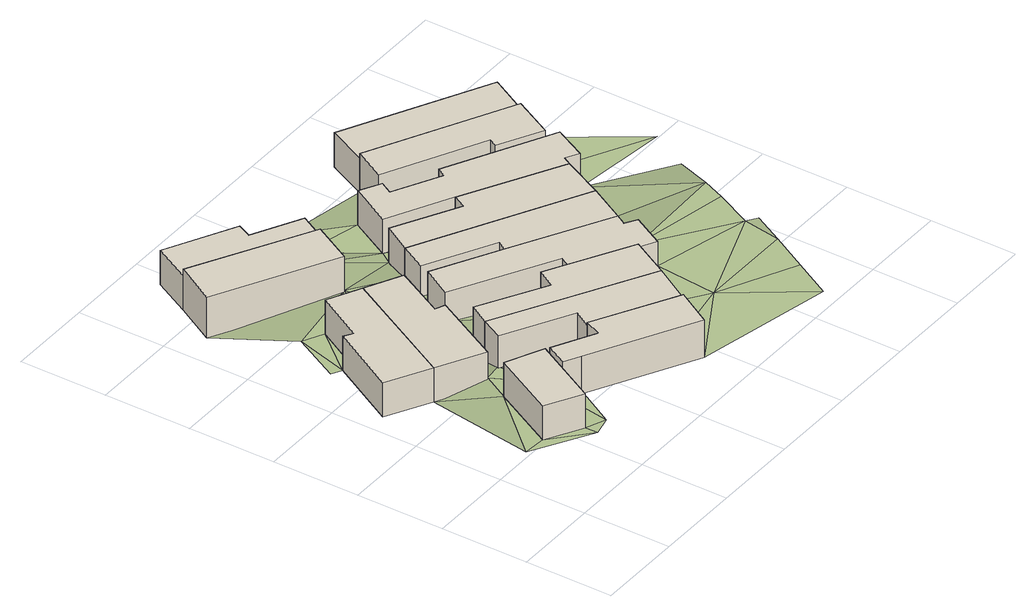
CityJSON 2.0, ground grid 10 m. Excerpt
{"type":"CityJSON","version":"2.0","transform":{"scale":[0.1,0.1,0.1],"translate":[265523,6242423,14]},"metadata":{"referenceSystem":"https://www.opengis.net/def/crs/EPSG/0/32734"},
"CityObjects":{
"building1":{"type":"Building","attributes":{"address":"Salt River Cape Town","building":"house","building:levels":"1","footprint":{"type":"Polygon"},"plus_code":"C3XJX5X3+XQV","ground_height":17.06,"building_height":4.1,"roof_height":21.16},"geometry":[{"type":"Solid","lod":"1","boundaries":[[[[0,1,2,3]],[[1,4,5,2]],[[4,6,7,5]],[[6,0,3,7]],[[3,2,5,7]],[[6,4,1,0]]]]}]},
"building2":{"type":"Building","attributes":{"address":"33 Dryden Street Salt River Cape Town","building":"house","building:levels":"1","footprint":{"type":"Polygon"},"plus_code":"C3XCXPX8+XHR","ground_height":16.15,"building_height":4.1,"roof_height":20.25},"geometry":[{"type":"Solid","lod":"1","boundaries":[[[[8,9,10,11]],[[9,12,13,10]],[[12,14,15,13]],[[14,16,17,15]],[[16,18,19,17]],[[18,8,11,19]],[[11,10,13,15,17,19]],[[18,16,14,12,9,8]]]]}]},
"building3":{"type":"Building","attributes":{"address":"35 Dryden Street Salt River Cape Town","building":"house","building:levels":"1","footprint":{"type":"Polygon"},"plus_code":"C3XPX9X9+XFR","ground_height":16.15,"building_height":4.1,"roof_height":20.25},"geometry":[{"type":"Solid","lod":"1","boundaries":[[[[9,20,21,10]],[[20,22,23,21]],[[22,24,25,23]],[[24,26,27,25]],[[26,12,13,27]],[[12,9,10,13]],[[10,21,23,25,27,13]],[[12,26,24,22,20,9]]]]}]},
"building4":{"type":"Building","attributes":{"address":"Kingsley Road Salt River Cape Town","building":"house","building:levels":"1","footprint":{"type":"Polygon"},"plus_code":"C4X6X7X9+XVV","ground_height":17.06,"building_height":4.1,"roof_height":21.16},"geometry":[{"type":"Solid","lod":"1","boundaries":[[[[28,29,30,31]],[[29,32,33,34,30]],[[32,35,36,37,34,33]],[[35,38,39,37,36]],[[38,40,41,39]],[[40,42,43,41]],[[42,28,31,43]],[[31,30,34,37,39,41,43]],[[42,40,38,35,32,29,28]]]]}]},
"building5":{"type":"Building","attributes":{"address":"73 Goldsmith Road Salt River Cape Town","building":"house","building:levels":"1","footprint":{"type":"Polygon"},"plus_code":"C3XMXPXJ+XCV","ground_height":16.15,"building_height":4.1,"roof_height":20.25},"geometry":[{"type":"Solid","lod":"1","boundaries":[[[[44,45,46,47,48,49]],[[45,50,51,47,46]],[[50,52,53,51]],[[52,44,49,48,53]],[[48,47,51,53]],[[52,50,45,44]]]]}]},
"building6":{"type":"Building","attributes":{"address":"Kingsley Road Salt River Cape Town","building":"house","building:levels":"1","footprint":{"type":"Polygon"},"plus_code":"C4X8XVX3+X7R","ground_height":16.66,"building_height":4.1,"roof_height":20.76},"geometry":[{"type":"Solid","lod":"1","boundaries":[[[[54,55,56,57]],[[55,58,59,56]],[[58,60,61,59]],[[60,62,63,61]],[[62,64,33,63]],[[64,54,57,33]],[[57,56,59,61,63,33]],[[64,62,60,58,55,54]]]]}]},
"building7":{"type":"Building","attributes":{"address":"71 Goldsmith Road Salt River Cape Town","building":"house","building:levels":"1","footprint":{"type":"Polygon"},"plus_code":"C3XVX3X3+XQR","ground_height":15.33,"building_height":4.1,"roof_height":19.43},"geometry":[{"type":"Solid","lod":"1","boundaries":[[[[65,44,49,66]],[[44,52,67,49]],[[52,68,69,67]],[[68,70,71,69]],[[70,72,73,71]],[[72,65,66,73]],[[66,49,67,69,71,73]],[[72,70,68,52,44,65]]]]}]},
"building8":{"type":"Building","attributes":{"address":"Kingsley Road Salt River Cape Town","building":"house","building:levels":"1","footprint":{"type":"Polygon"},"plus_code":"C4XCXCXV+X9V","ground_height":16.66,"building_height":4.1,"roof_height":20.76},"geometry":[{"type":"Solid","lod":"1","boundaries":[[[[74,75,76,56]],[[75,77,78,76]],[[77,79,80,78]],[[79,81,82,80]],[[81,83,59,82]],[[83,74,56,59]],[[56,76,78,80,82,59]],[[83,81,79,77,75,74]]]]}]},
"building9":{"type":"Building","attributes":{"address":"82 Kingsley Road Salt River Cape Town","building":"house","building:levels":"1","footprint":{"type":"Polygon"},"plus_code":"C4XGXMXF+XXV","ground_height":15.47,"building_height":4.1,"roof_height":19.57},"geometry":[{"type":"Solid","lod":"1","boundaries":[[[[84,85,86,87]],[[85,88,89,86]],[[88,90,91,89]],[[90,92,93,91]],[[92,94,95,93]],[[94,96,97,95]],[[96,98,99,97]],[[98,100,101,99]],[[100,84,87,101]],[[87,86,89,91,93,95,97,99,101]],[[100,98,96,94,92,90,88,85,84]]]]}]},
"building10":{"type":"Building","attributes":{"address":"80 Kingsley Road Salt River Cape Town","building":"house","building:levels":"1","footprint":{"type":"Polygon"},"plus_code":"C4XGX4XJ+X8W","ground_height":15.47,"building_height":4.1,"roof_height":19.57},"geometry":[{"type":"Solid","lod":"1","boundaries":[[[[102,103,104,105]],[[103,106,107,104]],[[106,108,109,107]],[[108,85,86,109]],[[85,84,87,86]],[[84,102,105,87]],[[105,104,107,109,86,87]],[[84,85,108,106,103,102]]]]}]},
"building11":{"type":"Building","attributes":{"address":"78 Kingsley Road Salt River Cape Town","building":"house","building:levels":"1","footprint":{"type":"Polygon"},"plus_code":"C4XQXCXH+XPX","ground_height":15.47,"building_height":4.1,"roof_height":19.57},"geometry":[{"type":"Solid","lod":"1","boundaries":[[[[110,111,112,113]],[[111,114,115,112]],[[114,116,117,115]],[[116,103,104,117]],[[103,102,105,104]],[[102,110,113,105]],[[113,112,115,117,104,105]],[[102,103,116,114,111,110]]]]}]},
"building12":{"type":"Building","attributes":{"address":"76 Kingsley Road Salt River Cape Town","building":"house","building:levels":"1","footprint":{"type":"Polygon"},"plus_code":"C4XRXMXJ+XQV","ground_height":15.47,"building_height":4.1,"roof_height":19.57},"geometry":[{"type":"Solid","lod":"1","boundaries":[[[[111,110,113,112]],[[110,118,119,113]],[[118,120,121,119]],[[120,122,123,121]],[[122,124,125,123]],[[124,126,127,125]],[[126,128,129,127]],[[128,130,131,129]],[[130,132,133,131]],[[132,134,135,133]],[[134,111,112,135]],[[112,113,119,121,123,125,127,129,131,133,135]],[[134,132,130,128,126,124,122,120,118,110,111]]]]}]},
"building13":{"type":"Building","attributes":{"address":"74 Kingsley Road Salt River Cape Town","building":"house","building:levels":"1","footprint":{"type":"Polygon"},"plus_code":"C5X3XXXW+X7X","ground_height":15.47,"building_height":4.1,"roof_height":19.57},"geometry":[{"type":"Solid","lod":"1","boundaries":[[[[136,137,138,139,140,141]],[[137,142,143,139,138]],[[142,144,145,143]],[[144,146,147,145]],[[146,148,149,147]],[[148,136,141,140,149]],[[140,139,143,145,147,149]],[[148,146,144,142,137,136]]]]}]},
"building14":{"type":"Building","attributes":{"address":"72 Kingsley Road Salt River Cape Town","building":"house","building:levels":"1","footprint":{"type":"Polygon"},"plus_code":"C5X6X5XF+XGW","ground_height":14.92,"building_height":4.1,"roof_height":19.02},"geometry":[{"type":"Solid","lod":"1","boundaries":[[[[137,136,141,138]],[[136,150,151,141]],[[150,152,153,151]],[[152,137,138,153]],[[138,141,151,153]],[[152,150,136,137]]]]}]},
"terrain1":{"type":"TINRelief","geometry":[{"type":"CompositeSurface","lod":"1","boundaries":[[[1,154,155]],[[154,1,0]],[[1,155,4]],[[154,0,9]],[[4,155,156]],[[157,4,156]],[[158,9,0]],[[4,157,6]],[[156,159,157]],[[18,160,161]],[[158,0,6]],[[18,16,14]],[[162,6,157]],[[163,158,6]],[[160,18,14]],[[163,6,162]],[[158,163,58]],[[22,158,58]],[[164,163,162]],[[162,165,166]],[[45,160,167]],[[166,164,162]],[[167,160,14]],[[58,168,22]],[[169,24,22]],[[14,12,167]],[[169,22,168]],[[26,24,169]],[[12,26,167]],[[77,169,168]],[[26,169,170]],[[77,168,171]],[[170,172,26]],[[167,26,173]],[[172,173,26]],[[169,77,92]],[[108,172,170]],[[174,167,116]],[[116,167,173]],[[72,70,68]],[[28,175,29]],[[108,170,85]],[[77,176,92]],[[177,72,68]],[[134,68,174]],[[77,178,176]],[[134,174,116]],[[29,175,179]],[[180,175,28]],[[132,68,134]],[[132,177,68]],[[114,134,116]],[[181,176,178]],[[179,175,181]],[[179,181,178]],[[134,114,111]],[[177,132,137]],[[182,175,180]],[[132,130,183]],[[130,128,124]],[[184,181,175]],[[132,183,137]],[[185,186,84]],[[183,130,124]],[[124,128,126]],[[175,182,187]],[[102,84,186]],[[184,186,181]],[[175,187,184]],[[188,183,124]],[[102,186,189]],[[186,184,190]],[[188,124,191]],[[110,102,120]],[[187,192,184]],[[124,122,191]],[[186,190,189]],[[118,110,120]],[[120,102,189]],[[122,193,191]],[[194,195,152]],[[196,120,189]],[[197,193,122]],[[198,122,120]],[[197,122,198]],[[199,195,194]]]}]}
},
"vertices":[
[90,157,31],[51,84,31],[51,84,72],[90,157,72],[91,61,31],[91,61,72],[132,137,31],[132,137,72],
[6,243,21],[55,216,21],[55,216,62],[6,243,62],[127,350,21],[127,350,62],[90,369,21],[90,369,62],[59,314,21],[59,314,62],[49,320,21],[49,320,62],
[107,188,21],[107,188,62],[149,267,21],[149,267,62],[138,272,21],[138,272,62],[168,329,21],[168,329,62],
[260,36,27],[284,77,27],[284,77,72],[260,36,72],[192,128,27],[192,128,68],[192,128,72],[183,109,27],[183,109,68],[183,109,72],[136,134,27],[136,134,72],[123,110,27],[123,110,72],[141,100,27],[141,100,72],
[54,513,13],[28,467,13],[28,467,54],[28,467,62],[54,513,62],[54,513,54],[161,395,13],[161,395,62],[186,441,13],[186,441,62],
[284,77,21],[310,121,21],[310,121,68],[284,77,68],[141,215,21],[141,215,68],[128,190,21],[128,190,68],[204,148,21],[204,148,68],[192,128,21],
[77,556,13],[77,556,54],[186,441,54],[202,470,13],[202,470,54],[147,499,13],[147,499,54],[155,515,13],[155,515,54],
[310,121,15],[334,165,15],[334,165,68],[241,217,15],[241,217,68],[229,196,15],[229,196,68],[155,238,15],[155,238,68],[141,215,15],
[376,218,15],[267,278,15],[267,278,56],[376,218,56],[193,318,15],[193,318,56],[174,284,15],[174,284,56],[286,222,15],[286,222,56],[278,207,15],[278,207,56],[362,161,15],[362,161,56],[382,198,15],[382,198,56],[369,206,15],[369,206,56],
[399,260,15],[213,359,15],[213,359,56],[399,260,56],[197,329,15],[197,329,56],[273,288,15],[273,288,56],
[422,307,15],[312,367,15],[312,367,56],[422,307,56],[304,352,15],[304,352,56],[232,391,15],[232,391,56],
[427,316,15],[427,316,56],[442,308,15],[442,308,56],[461,345,15],[461,345,56],[342,407,15],[342,407,56],[336,397,15],[336,397,56],[283,425,15],[283,425,56],[291,439,15],[291,439,56],[267,452,15],[267,452,56],[241,404,15],[241,404,56],
[479,404,9],[320,486,9],[320,486,50],[320,486,56],[479,404,56],[479,404,50],[301,450,9],[301,450,56],[411,393,9],[411,393,56],[406,384,9],[406,384,56],[455,358,9],[455,358,56],
[503,448,9],[503,448,50],[342,531,9],[342,531,50],
[25,86,31],[92,47,31],[114,52,31],[123,110,31],[107,188,31],[141,100,31],[66,381,21],[37,326,21],[136,134,31],[128,190,31],[204,148,31],[183,109,31],[192,128,31],[161,395,21],[155,238,21],[174,284,21],[193,318,21],[229,196,31],[197,329,21],[213,359,21],[186,441,21],[355,90,27],[278,207,27],[217,501,13],[334,165,27],[310,121,27],[418,3,27],[362,161,27],[442,47,27],[301,450,15],[473,133,27],[369,206,27],[382,198,27],[466,90,27],[411,393,15],[506,203,26],[495,177,26],[406,384,15],[486,126,26],[455,358,15],[503,448,16],[402,513,9],[530,248,16],[479,404,15],[555,294,16],[489,468,6]
]}
